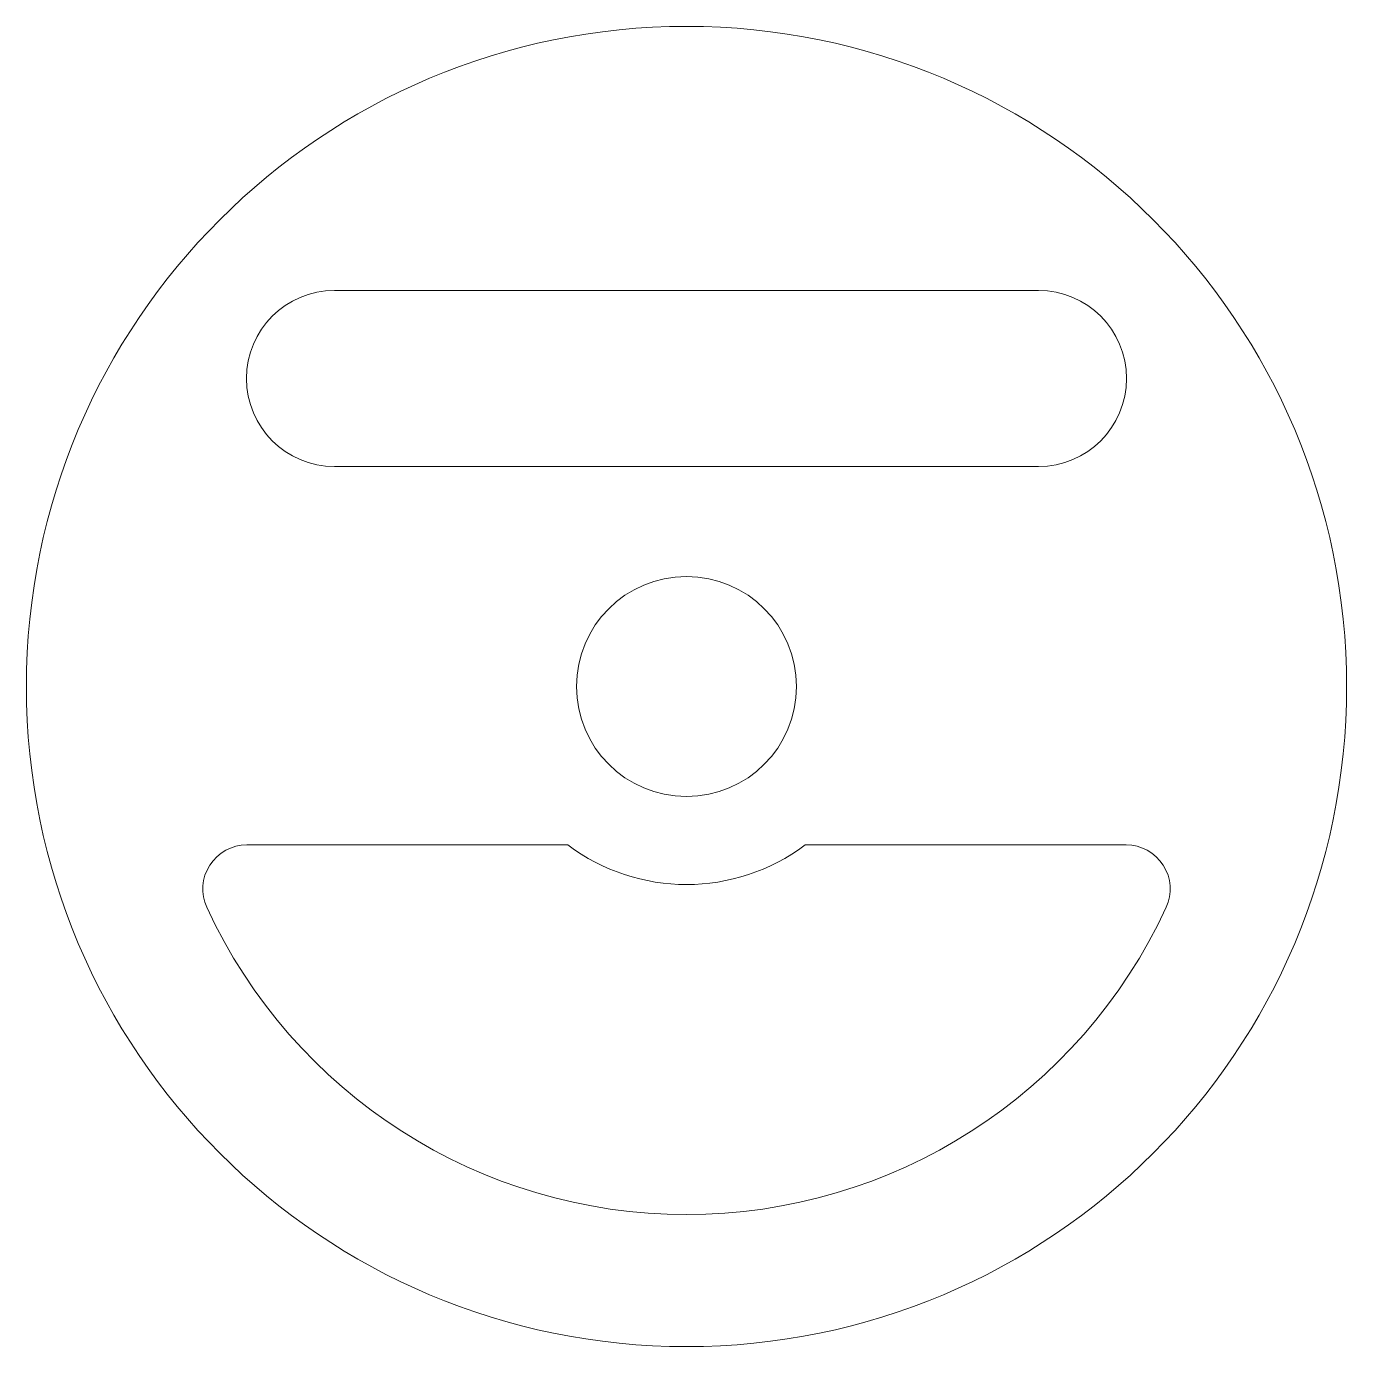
# Model space of a CAD drawing. Header units: millimetres. Extents: x -75 to 75, y -75 to 75.
import ezdxf

# ---------------------------------------------------------------- set-up
doc = ezdxf.new("R2010")
doc.units = ezdxf.units.MM

msp = doc.modelspace()

# ---------------------------------------------------------------- linework, layer by layer
at = {"color": 7, "linetype": 'Continuous', "lineweight": 15}
for p, q in [((-40, 45), (40, 45)), ((40, 25), (-40, 25)), ((-49.96, -18), (-13.5, -18)), ((13.5, -18), (49.96, -18))]:
    msp.add_line(p, q, dxfattribs=at)
for radius in [75, 12.5]:
    msp.add_circle((0, 0), radius, dxfattribs=at)
for centre, radius, start, end in [((-40, 35), 10, 90, 270), ((40, 35), 10, 270, 90), ((-49.96, -23), 5, 90, 204.7199), ((49.96, -23), 5, 335.2801, 90), ((0, 0), 22.5, 233.1301, 306.8699), ((0, 0), 60, 204.7199, 335.2801)]:
    msp.add_arc(centre, radius, start, end, dxfattribs=at)

doc.saveas('drawing.dxf')
